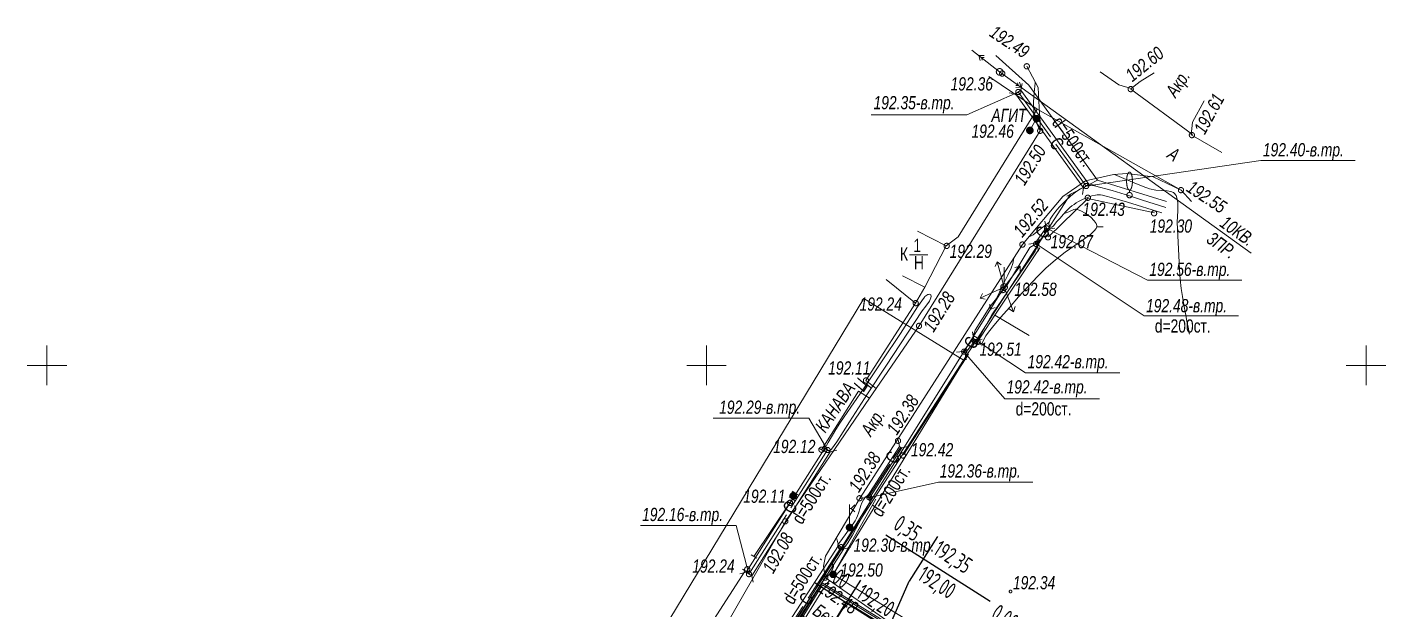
# Model space of a CAD drawing. Header units: millimetres. Extents: x -38151500 to -27467627, y -20617104 to -20349562.
# Drawn here: x -35244734 to -35141734, y -20468541 to -20424352 of the extents above; entities that cross this region are included whole.
import ezdxf
from ezdxf.xclip import XClip

# ---------------------------------------------------------------- set-up
doc = ezdxf.new("R2010")
doc.units = ezdxf.units.MM
doc.header["$MEASUREMENT"] = 0
doc.header["$XCLIPFRAME"] = 0
for name, color, linetype, lineweight in [('Новый_0-Тонкая_Ном._пера__7', 7, 'Continuous', 25), ('Новый_0_Ном._пера__7', 7, 'Continuous', 25), ('Новый_Defpoints_Ном._пера__7', 7, 'Continuous', 25), ('Новый_ГП_Ограждение_Ном._пера__152', 152, 'Continuous', 18), ('Новый_ГП_Сетка_земля_Ном._пера__7', 7, 'Continuous', 25), ('Новый_ГТ4-Карт. отметки_Ном._пера__1', 1, 'Continuous', 40), ('Новый_ГТ4-Карт. отметки_Ном._пера__5', 5, 'Continuous', 30), ('Новый_ГТ4-Карт. отметки_Ном._пера__7', 7, 'Continuous', 25), ('Чертеж_2_Новофедоровское_снт 28_07$0$tp_Дороги_Ном._пера__253', 252, 'Continuous', 18), ('Чертеж_2_Новофедоровское_снт 28_07$0$tp_Здания_Ном._пера__253', 252, 'Continuous', 18), ('Чертеж_2_Новофедоровское_снт 28_07$0$tp_канавы_Ном._пера__253', 252, 'Continuous', 18), ('Чертеж_2_Новофедоровское_снт 28_07$0$tp_ЛЭП вн_Ном._пера__253', 252, 'Continuous', 18), ('Чертеж_2_Новофедоровское_снт 28_07$0$tp_отметки_новые_Ном._пера__253', 252, 'Continuous', 18), ('Чертеж_2_Новофедоровское_снт 28_07$0$tp_сооружения_Ном._пера__253', 252, 'Continuous', 18), ('Чертеж_2_Новофедоровское_снт 28_07$0$tp_трубы под дорогой_Ном._пера__253', 252, 'Continuous', 18), ('Чертеж_2_Новофедоровское_снт 28_07$0$U_ТЕКСТ_БЕЛЫЙ_Ном._пера__253', 252, 'Continuous', 18), ('Чертеж_2_Новый_ГП_Топография_Ном._пера__253', 252, 'Continuous', 18), ('Чертеж_2_Новый_Новофедоровское_снт 28_07$0$SETKA_Ном._пера__253', 252, 'Continuous', 18), ('Чертеж_2_Новый_Новофедоровское_снт 28_07$0$SETKA_Ном._пера__7', 7, 'Continuous', 18), ('Чертеж_2_Новый_Новофедоровское_снт 28_07$0$tp_Дороги_Ном._пера__253', 252, 'Continuous', 18), ('Чертеж_2_Новый_Новофедоровское_снт 28_07$0$tp_Здания_Ном._пера__253', 252, 'Continuous', 18), ('Чертеж_2_Новый_Новофедоровское_снт 28_07$0$tp_канавы_Ном._пера__253', 252, 'Continuous', 18), ('Чертеж_2_Новый_Новофедоровское_снт 28_07$0$tp_ЛЭП вн_Ном._пера__253', 252, 'Continuous', 18), ('Чертеж_2_Новый_Новофедоровское_снт 28_07$0$tp_ЛЭП нн_Ном._пера__253', 252, 'Continuous', 18), ('Чертеж_2_Новый_Новофедоровское_снт 28_07$0$tp_ЛЭП нн_Ном._пера__7', 7, 'Continuous', 18), ('Чертеж_2_Новый_Новофедоровское_снт 28_07$0$tp_Ограждения ДЕР_Ном._пера__253', 252, 'Continuous', 18), ('Чертеж_2_Новый_Новофедоровское_снт 28_07$0$tp_Ограждения мет_Ном._пера__253', 252, 'Continuous', 18), ('Чертеж_2_Новый_Новофедоровское_снт 28_07$0$tp_Ограждения рабица_Ном._пера__253', 252, 'Continuous', 18), ('Чертеж_2_Новый_Новофедоровское_снт 28_07$0$tp_Ограждения_Ном._пера__253', 252, 'Continuous', 18), ('Чертеж_2_Новый_Новофедоровское_снт 28_07$0$tp_Ограждения_Ном._пера__7', 7, 'Continuous', 18), ('Чертеж_2_Новый_Новофедоровское_снт 28_07$0$tp_отметки_новые_Ном._пера__253', 252, 'Continuous', 18), ('Чертеж_2_Новый_Новофедоровское_снт 28_07$0$tp_отметки_новые_Ном._пера__7', 7, 'Continuous', 18), ('Чертеж_2_Новый_Новофедоровское_снт 28_07$0$tp_растительность_Ном._пера__7', 7, 'Continuous', 18), ('Чертеж_2_Новый_Новофедоровское_снт 28_07$0$tp_рельеф_Ном._пера__253', 252, 'Continuous', 18), ('Чертеж_2_Новый_Новофедоровское_снт 28_07$0$tp_сооружения_Ном._пера__253', 252, 'Continuous', 18), ('Чертеж_2_Новый_Новофедоровское_снт 28_07$0$tp_сооружения_Ном._пера__7', 7, 'Continuous', 18), ('Чертеж_2_Новый_Новофедоровское_снт 28_07$0$tp_трубы под дорогой_Ном._пера__253', 252, 'Continuous', 18), ('Чертеж_2_Новый_Новофедоровское_снт 28_07$0$U_Водосток_Ном._пера__253', 252, 'Continuous', 18), ('Чертеж_2_Новый_Новофедоровское_снт 28_07$0$U_Газопровод_Ном._пера__253', 252, 'Continuous', 18)]:
    doc.layers.add(name, color=color, linetype=linetype, lineweight=lineweight)
doc.styles.add('РЎР“Р•РќР•Р\xa0РР\xa0_РЎРўРР›Р¬_1', font='arial.ttf', dxfattribs={"width": 0.75})
doc.styles.add('РЎР“Р•РќР•Р\xa0РР\xa0_РЎРўРР›Р¬_3', font='arial.ttf', dxfattribs={"width": 0.749999})
doc.styles.add('РЎР“Р•РќР•Р\xa0РР\xa0_РЎРўРР›Р¬_6', font='', dxfattribs={"width": 0.8})
doc.styles.get('РЎР“Р•РќР•Р\xa0РР\xa0_РЎРўРР›Р¬_6').set_extended_font_data('GOST_type_A')

# ---------------------------------------------------------------- blocks, each defined once
blk = doc.blocks.new('Чертеж_3_2', base_point=(2451089, 0))
at = {"layer": 'Чертеж_2_Новый_Новофедоровское_снт 28_07$0$tp_ЛЭП вн_Ном._пера__253', "linetype": 'Continuous', "lineweight": 18}
blk.add_hatch(color=252, dxfattribs=at).paths.add_polyline_path([(-35170988, -20427742, 1), (-35171038, -20427742, 1)])
at = {"layer": 'Чертеж_2_Новый_ГП_Топография_Ном._пера__253', "color": 252, "lineweight": 18, "flags": 128}
for points in [[(-35215434, -20517064), (-35215394, -20517000), (-35204907, -20499900), (-35178737, -20516708), (-35167176, -20500671), (-35157260, -20487867), (-35159014, -20480650), (-35161019, -20473503), (-35166512, -20475465), (-35169367, -20474628), (-35183638, -20465849), (-35173689, -20449640), (-35181298, -20444942), (-35222329, -20512686)], [(-35184464, -20466500), (-35165064, -20478480), (-35162594, -20474480), (-35158154, -20486530), (-35167884, -20500140), (-35167024, -20500700), (-35178384, -20516190), (-35178714, -20516730), (-35178984, -20516560), (-35203464, -20500980), (-35192784, -20483870), (-35194494, -20482750)]]:
    blk.add_lwpolyline(points, close=True, dxfattribs=at)
at = {"layer": 'Чертеж_2_Новый_Новофедоровское_снт 28_07$0$SETKA_Ном._пера__253', "color": 252, "lineweight": 18, "flags": 128}
for points in [[(-35193234, -20451500), (-35193234, -20448500)], [(-35194734, -20450000), (-35191734, -20450000)]]:
    blk.add_lwpolyline(points, dxfattribs=at)
at = {"layer": 'Чертеж_2_Новый_Новофедоровское_снт 28_07$0$SETKA_Ном._пера__7', "color": 7, "lineweight": 18, "flags": 128}
for points in [[(-35243234, -20451500), (-35243234, -20448500)], [(-35143234, -20451500), (-35143234, -20448500)], [(-35244734, -20450000), (-35241734, -20450000)], [(-35144734, -20450000), (-35141734, -20450000)]]:
    blk.add_lwpolyline(points, dxfattribs=at)
at = {"layer": 'Чертеж_2_Новый_Новофедоровское_снт 28_07$0$tp_Дороги_Ном._пера__253', "color": 252, "lineweight": 18, "flags": 128}
for points in [[(-35168953, -20427321), (-35168102, -20428916), (-35168009, -20430450), (-35167936, -20431568), (-35167934, -20432208), (-35177124, -20447009), (-35180363, -20451763), (-35181147, -20451152)], [(-35159298, -20427811), (-35160366, -20428474), (-35161032, -20429012), (-35161987, -20428732), (-35163387, -20427737)], [(-35156391, -20432497), (-35161074, -20429054)], [(-35154177, -20433852), (-35156489, -20432514), (-35156387, -20431568), (-35155503, -20429947)], [(-35157261, -20436711), (-35168162, -20430567)], [(-35184233, -20466094), (-35184367, -20465239), (-35184201, -20464466), (-35181591, -20460039), (-35169286, -20440842), (-35166223, -20437186), (-35164490, -20435998), (-35162374, -20435528), (-35161362, -20435446), (-35159371, -20435694), (-35157261, -20436711), (-35156461, -20437573)], [(-35181701, -20451967), (-35180868, -20452488), (-35187224, -20461790), (-35192906, -20471714), (-35194102, -20471463)], [(-35180363, -20451763), (-35180868, -20452488)]]:
    blk.add_lwpolyline(points, dxfattribs=at)
blk.add_lwpolyline([(-35186064, -20468926), (-35181132, -20472361), (-35179309, -20469524), (-35184233, -20466094)], close=True, dxfattribs=at)
at = {"layer": 'Чертеж_2_Новый_Новофедоровское_снт 28_07$0$tp_Здания_Ном._пера__253', "color": 252, "lineweight": 18, "flags": 128}
for points in [[(-35177242, -20439829), (-35175076, -20440942), (-35176686, -20444076), (-35178386, -20443202)], [(-35177853, -20441615), (-35176456, -20441615)]]:
    blk.add_lwpolyline(points, dxfattribs=at)
at = {"layer": 'Чертеж_2_Новый_Новофедоровское_снт 28_07$0$tp_канавы_Ном._пера__253', "color": 252, "lineweight": 18, "flags": 128}
blk.add_lwpolyline([(-35158416, -20438040), (-35160193, -20437469), (-35161166, -20437143), (-35161823, -20436934), (-35162484, -20436741), (-35163813, -20436383), (-35163970, -20436352), (-35164131, -20436342), (-35164292, -20436358), (-35164449, -20436403), (-35164669, -20436500), (-35164878, -20436611), (-35165077, -20436734), (-35165268, -20436868), (-35165633, -20437164), (-35165986, -20437488), (-35166256, -20437750), (-35166507, -20438015), (-35166746, -20438297), (-35166981, -20438611), (-35167084, -20438767), (-35167172, -20438923), (-35167239, -20439081), (-35167276, -20439238), (-35167273, -20439303), (-35167251, -20439370), (-35167215, -20439435), (-35167168, -20439491), (-35167138, -20439514), (-35167107, -20439525), (-35167044, -20439516), (-35166980, -20439473), (-35166916, -20439407), (-35166668, -20439090), (-35166423, -20438827), (-35166189, -20438558), (-35165951, -20438293), (-35165692, -20438040), (-35165534, -20437909), (-35165372, -20437790), (-35165204, -20437680), (-35165031, -20437579), (-35164669, -20437400), (-35164286, -20437245), (-35164021, -20437156), (-35163753, -20437091), (-35163619, -20437073), (-35163486, -20437068), (-35163354, -20437076), (-35163223, -20437101), (-35162273, -20437358), (-35161326, -20437635), (-35158711, -20438427)], dxfattribs=at)
for points in [[(-35168728, -20441052), (-35168236, -20440788), (-35168160, -20441006), (-35168320, -20441341), (-35171604, -20446173), (-35172617, -20447987), (-35172919, -20448067), (-35173050, -20447858), (-35172857, -20447342), (-35171761, -20445565), (-35170471, -20443953)], [(-35177241, -20445565), (-35176716, -20444819), (-35176670, -20444767), (-35176609, -20444718), (-35176465, -20444639), (-35176393, -20444616), (-35176327, -20444607), (-35176273, -20444615), (-35176237, -20444644), (-35176218, -20444689), (-35176209, -20444745), (-35176222, -20444876), (-35176265, -20445014), (-35176329, -20445132), (-35176603, -20445502), (-35176872, -20445878), (-35179650, -20450066), (-35181032, -20452166), (-35182403, -20454273), (-35183361, -20455811), (-35183546, -20456083), (-35183757, -20456345), (-35183814, -20456397), (-35183883, -20456437), (-35183956, -20456458), (-35184024, -20456451), (-35184080, -20456426), (-35184136, -20456388), (-35184179, -20456342), (-35184199, -20456290), (-35184187, -20456181), (-35184143, -20456071), (-35184017, -20455859), (-35183419, -20454873), (-35183115, -20454385), (-35182799, -20453904), (-35181344, -20451771), (-35179916, -20449657), (-35178539, -20447582)], [(-35182912, -20463139), (-35183271, -20463609), (-35183284, -20463634), (-35183286, -20463661), (-35183266, -20463719), (-35183219, -20463777), (-35183153, -20463831), (-35183079, -20463876), (-35183005, -20463906), (-35182940, -20463917), (-35182893, -20463904), (-35182800, -20463820), (-35182707, -20463715), (-35182519, -20463457), (-35182340, -20463167), (-35182177, -20462879), (-35180968, -20460634), (-35180756, -20460211), (-35180749, -20460178), (-35180755, -20460146), (-35180794, -20460084), (-35180924, -20459969), (-35180985, -20459935), (-35181054, -20459927), (-35181120, -20459942), (-35181171, -20459980), (-35181324, -20460198), (-35181447, -20460432), (-35181527, -20460623), (-35181596, -20460818), (-35181723, -20461213), (-35181790, -20461407), (-35181866, -20461597), (-35181956, -20461779), (-35182064, -20461951)]]:
    blk.add_lwpolyline(points, close=True, dxfattribs=at)
at = {"layer": 'Чертеж_2_Новый_Новофедоровское_снт 28_07$0$tp_ЛЭП вн_Ном._пера__253', "color": 252, "lineweight": 18}
blk.add_line((-35171013, -20427742), (-35171012, -20427742), dxfattribs=at)
at = {"layer": 'Чертеж_2_Новый_Новофедоровское_снт 28_07$0$tp_ЛЭП вн_Ном._пера__253', "color": 252, "lineweight": 18, "flags": 128}
for points in [[(-35173115, -20426086), (-35171013, -20427742), (-35151947, -20441496)], [(-35172584, -20426504), (-35172483, -20426891)], [(-35172584, -20426504), (-35172184, -20426512)], [(-35172387, -20426659), (-35172337, -20426852)], [(-35172387, -20426659), (-35172187, -20426663)], [(-35169593, -20428765), (-35169793, -20428770)], [(-35169391, -20428912), (-35169790, -20428921)], [(-35169593, -20428765), (-35169652, -20428574)], [(-35169391, -20428912), (-35169508, -20428529)]]:
    blk.add_lwpolyline(points, dxfattribs=at)
at = {"layer": 'Чертеж_2_Новый_Новофедоровское_снт 28_07$0$tp_ЛЭП вн_Ном._пера__253', "color": 252, "lineweight": 18}
blk.add_circle((-35171013, -20427742), 250, dxfattribs=at)
at = {"layer": 'Чертеж_2_Новый_Новофедоровское_снт 28_07$0$tp_ЛЭП нн_Ном._пера__253', "color": 252, "lineweight": 18, "flags": 128}
for points in [[(-35172488, -20444904), (-35170672, -20444066), (-35171209, -20442139)], [(-35171209, -20442139), (-35171356, -20442511)], [(-35171209, -20442139), (-35170890, -20442382)], [(-35217433, -20518699), (-35216322, -20517036), (-35195709, -20484194), (-35170672, -20444066), (-35169463, -20442473)], [(-35169463, -20442473), (-35169848, -20442581)], [(-35169463, -20442473), (-35169463, -20442873)], [(-35170672, -20444066), (-35169951, -20445932)], [(-35172488, -20444904), (-35172299, -20444551)], [(-35172488, -20444904), (-35172097, -20444989)], [(-35171730, -20445763), (-35171766, -20445364)], [(-35171730, -20445763), (-35171357, -20445620)], [(-35169951, -20445932), (-35170291, -20445721)], [(-35169951, -20445932), (-35169841, -20445547)]]:
    blk.add_lwpolyline(points, dxfattribs=at)
at = {"layer": 'Чертеж_2_Новый_Новофедоровское_снт 28_07$0$tp_ЛЭП нн_Ном._пера__7', "color": 7, "lineweight": 18}
blk.add_line((-35170672, -20443816), (-35170672, -20442566), dxfattribs=at)
for radius in [250, 50]:
    blk.add_circle((-35170672, -20444066), radius, dxfattribs=at)
at = {"layer": 'Чертеж_2_Новый_Новофедоровское_снт 28_07$0$tp_Ограждения ДЕР_Ном._пера__253', "color": 252, "lineweight": 18, "flags": 128}
for points in [[(-35175076, -20440942), (-35174157, -20440264), (-35168162, -20430567)], [(-35181147, -20451152), (-35177379, -20445277), (-35176686, -20444076)], [(-35184509, -20456402), (-35181701, -20451967)], [(-35189641, -20464494), (-35186907, -20460426)], [(-35194102, -20471463), (-35190305, -20465581)]]:
    blk.add_lwpolyline(points, dxfattribs=at)
at = {"layer": 'Чертеж_2_Новый_Новофедоровское_снт 28_07$0$tp_Ограждения мет_Ном._пера__253', "color": 252, "lineweight": 18, "flags": 128}
for points in [[(-35168162, -20430567), (-35171823, -20428087)], [(-35177379, -20445277), (-35179623, -20443500)], [(-35172680, -20448221), (-35171374, -20446195), (-35168775, -20447741)], [(-35178307, -20456785), (-35173368, -20449143)], [(-35180401, -20460137), (-35183639, -20465851)]]:
    blk.add_lwpolyline(points, dxfattribs=at)
at = {"layer": 'Чертеж_2_Новый_Новофедоровское_снт 28_07$0$tp_Ограждения рабица_Ном._пера__253', "color": 252, "lineweight": 18, "flags": 128}
for points in [[(-35167301, -20440248), (-35164328, -20437337), (-35159263, -20438430)], [(-35171374, -20446195), (-35167971, -20441085)], [(-35183639, -20465851), (-35169367, -20474628), (-35166512, -20475465)]]:
    blk.add_lwpolyline(points, dxfattribs=at)
at = {"layer": 'Чертеж_2_Новый_Новофедоровское_снт 28_07$0$tp_Ограждения_Ном._пера__253', "color": 252, "lineweight": 18, "flags": 128}
for points in [[(-35184720, -20456269), (-35184297, -20456535)], [(-35186740, -20459551), (-35186317, -20459817)], [(-35187118, -20460293), (-35186695, -20460559)], [(-35186971, -20459971), (-35186548, -20460237)], [(-35189852, -20464361), (-35189429, -20464627)], [(-35190516, -20465448), (-35190093, -20465714)]]:
    blk.add_lwpolyline(points, dxfattribs=at)
at = {"layer": 'Чертеж_2_Новый_Новофедоровское_снт 28_07$0$tp_Ограждения_Ном._пера__7', "color": 7, "lineweight": 18}
for p, q in [((-35186909, -20459894), (-35186410, -20459894)), ((-35186907, -20459864), (-35186413, -20459864)), ((-35186902, -20459834), (-35186419, -20459834)), ((-35186891, -20459804), (-35186428, -20459804)), ((-35186877, -20459774), (-35186442, -20459774)), ((-35186858, -20459744), (-35186463, -20459744)), ((-35186831, -20459714), (-35186490, -20459714)), ((-35186792, -20459684), (-35186529, -20459684)), ((-35186721, -20459654), (-35186601, -20459654)), ((-35186908, -20459924), (-35186413, -20459924)), ((-35186903, -20459954), (-35186417, -20459954)), ((-35186893, -20459984), (-35186426, -20459984)), ((-35186879, -20460014), (-35186441, -20460014)), ((-35186861, -20460044), (-35186460, -20460044)), ((-35186835, -20460074), (-35186486, -20460074)), ((-35186798, -20460104), (-35186523, -20460104)), ((-35186734, -20460134), (-35186584, -20460134)), ((-35183888, -20465849), (-35183389, -20465849)), ((-35183887, -20465879), (-35183392, -20465879)), ((-35183886, -20465819), (-35183392, -20465819)), ((-35183882, -20465909), (-35183396, -20465909)), ((-35183881, -20465789), (-35183398, -20465789)), ((-35183872, -20465939), (-35183405, -20465939)), ((-35183870, -20465759), (-35183407, -20465759)), ((-35183858, -20465969), (-35183420, -20465969)), ((-35183856, -20465729), (-35183421, -20465729)), ((-35183840, -20465999), (-35183439, -20465999)), ((-35183837, -20465699), (-35183442, -20465699)), ((-35183814, -20466029), (-35183465, -20466029)), ((-35183810, -20465669), (-35183469, -20465669)), ((-35183777, -20466059), (-35183502, -20466059)), ((-35183771, -20465639), (-35183508, -20465639)), ((-35183713, -20466089), (-35183563, -20466089)), ((-35183700, -20465609), (-35183580, -20465609))]:
    blk.add_line(p, q, dxfattribs=at)
for centre in [(-35186660, -20459896), (-35183639, -20465851)]:
    blk.add_circle(centre, 250, dxfattribs=at)
at = {"layer": 'Чертеж_2_Новый_Новофедоровское_снт 28_07$0$tp_отметки_новые_Ном._пера__253', "color": 252, "lineweight": 18, "flags": 128}
for points in [[(-35180738, -20430993), (-35173496, -20430993), (-35169594, -20429270)], [(-35144047, -20434463), (-35151206, -20434463), (-35164474, -20436422)], [(-35152638, -20443536), (-35159798, -20443536), (-35167414, -20439623)], [(-35152901, -20446257), (-35160060, -20446257), (-35168236, -20440788)], [(-35161892, -20450564), (-35169052, -20450564), (-35172919, -20448017)], [(-35163452, -20452546), (-35170612, -20452546), (-35173695, -20449011)], [(-35192719, -20454011), (-35185477, -20454011), (-35184060, -20456416)], [(-35168494, -20458862), (-35175654, -20458862), (-35180981, -20460053)], [(-35198229, -20462142), (-35190988, -20462142), (-35190012, -20465827)]]:
    blk.add_lwpolyline(points, dxfattribs=at)
at = {"layer": 'Чертеж_2_Новый_Новофедоровское_снт 28_07$0$tp_отметки_новые_Ном._пера__253', "color": 252, "lineweight": 18}
blk.add_circle((-35170183, -20467150), 100, dxfattribs=at)
at = {"layer": 'Чертеж_2_Новый_Новофедоровское_снт 28_07$0$tp_отметки_новые_Ном._пера__7', "color": 7, "lineweight": 18}
for centre in [(-35170814, -20427870), (-35168954, -20427320), (-35161074, -20429050), (-35169594, -20429270), (-35168724, -20432180), (-35167934, -20432210), (-35156434, -20432540), (-35164454, -20436400), (-35164324, -20437290), (-35157264, -20436710), (-35159304, -20438470), (-35167414, -20439620), (-35167344, -20440290), (-35175024, -20440940), (-35169284, -20440840), (-35168234, -20440790), (-35170774, -20444290), (-35177374, -20445280), (-35177124, -20447010), (-35172914, -20448020), (-35172684, -20448220), (-35173694, -20448960), (-35181144, -20451150), (-35178714, -20455720), (-35184514, -20456400), (-35184064, -20456420), (-35178354, -20456830), (-35181634, -20460080), (-35180894, -20460000), (-35186904, -20460430), (-35187264, -20461830), (-35183024, -20463790), (-35190144, -20465460), (-35190014, -20465830), (-35184234, -20466090), (-35183634, -20465800)]:
    blk.add_circle(centre, 200, dxfattribs=at)
at = {"layer": 'Чертеж_2_Новый_Новофедоровское_снт 28_07$0$tp_растительность_Ном._пера__7', "color": 7, "lineweight": 18}
blk.add_line((-35161166, -20436709), (-35161166, -20436893), dxfattribs=at)
blk.add_circle((-35161166, -20437093), 200, dxfattribs=at)
blk.add_ellipse((-35161165, -20436026), major_axis=(0, 683), ratio=0.3235725, dxfattribs=at)
at = {"layer": 'Чертеж_2_Новый_Новофедоровское_снт 28_07$0$tp_рельеф_Ном._пера__253', "color": 252, "lineweight": 18, "flags": 128}
for points in [[(-35167934, -20432209), (-35168261, -20431517), (-35168418, -20430780), (-35168451, -20430030), (-35168404, -20429295), (-35168322, -20428605), (-35168313, -20428521)], [(-35156626, -20447635), (-35156641, -20447555), (-35156673, -20447383), (-35156729, -20447092), (-35156814, -20446657), (-35156930, -20446057), (-35157048, -20445422), (-35157156, -20444783), (-35157245, -20444169), (-35157318, -20443458), (-35157365, -20442780), (-35157396, -20442190), (-35157542, -20439145), (-35157496, -20438274), (-35157512, -20437661), (-35157568, -20437300), (-35157631, -20437126), (-35157672, -20437062), (-35157726, -20437000), (-35157841, -20436901), (-35158032, -20436807), (-35158319, -20436753), (-35158723, -20436743), (-35159173, -20436721), (-35159660, -20436607), (-35160133, -20436424), (-35160929, -20436103), (-35161958, -20435671), (-35162294, -20435522)], [(-35172622, -20447988), (-35172653, -20448064), (-35172709, -20448198), (-35172714, -20448269), (-35172672, -20448342), (-35172621, -20448371), (-35172524, -20448397), (-35172429, -20448400), (-35172351, -20448340), (-35172047, -20447756), (-35171846, -20447472), (-35171455, -20446984), (-35170918, -20446344), (-35170275, -20445601), (-35169570, -20444807), (-35168843, -20444013), (-35168138, -20443269), (-35167497, -20442627), (-35166783, -20441999), (-35166039, -20441428), (-35165316, -20440915), (-35164664, -20440460), (-35164135, -20440065), (-35163834, -20439791), (-35163698, -20439612), (-35163655, -20439504), (-35163650, -20439454), (-35163655, -20439385), (-35163699, -20439245), (-35163833, -20439034), (-35164104, -20438765), (-35164518, -20438471), (-35164845, -20438293), (-35165053, -20438205), (-35165162, -20438173), (-35165205, -20438165), (-35165269, -20438163), (-35165397, -20438189), (-35165762, -20438349), (-35166125, -20438484)], [(-35167258, -20439144), (-35167512, -20439351), (-35168053, -20439784), (-35168479, -20440100), (-35168811, -20440276)], [(-35163655, -20439504), (-35163155, -20439496)], [(-35169942, -20441865), (-35170010, -20442276), (-35170149, -20442635), (-35170385, -20443153), (-35170684, -20443775), (-35171012, -20444442), (-35171254, -20444931)]]:
    blk.add_lwpolyline(points, dxfattribs=at)
at = {"layer": 'Чертеж_2_Новый_Новофедоровское_снт 28_07$0$tp_сооружения_Ном._пера__253', "color": 252, "lineweight": 18, "flags": 128}
blk.add_lwpolyline([(-35168217, -20431289), (-35168721, -20432183)], dxfattribs=at)
at = {"layer": 'Чертеж_2_Новый_Новофедоровское_снт 28_07$0$tp_сооружения_Ном._пера__7', "color": 7, "lineweight": 18}
for p, q in [((-35168337, -20431506), (-35168337, -20431072)), ((-35168307, -20431520), (-35168307, -20431058)), ((-35168277, -20431532), (-35168277, -20431048)), ((-35168247, -20431536), (-35168247, -20431042)), ((-35168217, -20431538), (-35168217, -20431040)), ((-35168187, -20431538), (-35168187, -20431042)), ((-35168157, -20431532), (-35168157, -20431046)), ((-35168127, -20431522), (-35168127, -20431056)), ((-35168097, -20431508), (-35168097, -20431070)), ((-35168933, -20432315), (-35168933, -20432052)), ((-35168903, -20432354), (-35168903, -20432013)), ((-35168873, -20432381), (-35168873, -20431986)), ((-35168843, -20432400), (-35168843, -20431965)), ((-35168813, -20432414), (-35168813, -20431951)), ((-35168783, -20432425), (-35168783, -20431942)), ((-35168753, -20432430), (-35168753, -20431936)), ((-35168723, -20432432), (-35168723, -20431933)), ((-35168693, -20432431), (-35168693, -20431936)), ((-35168663, -20432426), (-35168663, -20431940)), ((-35168633, -20432416), (-35168633, -20431949)), ((-35168603, -20432402), (-35168603, -20431964)), ((-35168573, -20432384), (-35168573, -20431983)), ((-35168543, -20432358), (-35168543, -20432009)), ((-35168513, -20432321), (-35168513, -20432046)), ((-35168483, -20432257), (-35168483, -20432107)), ((-35168457, -20431350), (-35168457, -20431230)), ((-35168427, -20431422), (-35168427, -20431158)), ((-35168397, -20431460), (-35168397, -20431120)), ((-35168367, -20431488), (-35168367, -20431092)), ((-35168067, -20431490), (-35168067, -20431090)), ((-35168037, -20431464), (-35168037, -20431116)), ((-35168007, -20431428), (-35168007, -20431152)), ((-35167977, -20431364), (-35167977, -20431214)), ((-35168963, -20432244), (-35168963, -20432124)), ((-35182388, -20462044), (-35182388, -20460544)), ((-35182265, -20460853), (-35182000, -20461118)), ((-35182637, -20462296), (-35182138, -20462296)), ((-35182633, -20462246), (-35182143, -20462246)), ((-35182632, -20462346), (-35182143, -20462346)), ((-35182617, -20462196), (-35182158, -20462196)), ((-35182616, -20462396), (-35182160, -20462396)), ((-35182588, -20462146), (-35182187, -20462146)), ((-35182586, -20462446), (-35182189, -20462446)), ((-35182539, -20462096), (-35182236, -20462096)), ((-35182535, -20462496), (-35182240, -20462496))]:
    blk.add_line(p, q, dxfattribs=at)
at = {"layer": 'Чертеж_2_Новый_Новофедоровское_снт 28_07$0$tp_сооружения_Ном._пера__7', "color": 7, "lineweight": 18, "flags": 128}
blk.add_lwpolyline([(-35182388, -20460853), (-35182265, -20460853), (-35182000, -20460589)], dxfattribs=at)
at = {"layer": 'Чертеж_2_Новый_Новофедоровское_снт 28_07$0$tp_сооружения_Ном._пера__7', "color": 7, "lineweight": 18}
for centre in [(-35168215, -20431290), (-35168721, -20432183), (-35182388, -20462294)]:
    blk.add_circle(centre, 250, dxfattribs=at)
at = {"layer": 'Чертеж_2_Новый_Новофедоровское_снт 28_07$0$tp_трубы под дорогой_Ном._пера__253', "color": 252, "lineweight": 18, "flags": 128}
for points in [[(-35170293, -20429333), (-35169800, -20429413), (-35169394, -20429121), (-35169314, -20428627)], [(-35169800, -20429413), (-35164652, -20436549)], [(-35169394, -20429121), (-35164246, -20436257)], [(-35163752, -20436337), (-35164246, -20436257), (-35164651, -20436549), (-35164731, -20437043)], [(-35167581, -20439073), (-35167496, -20439565), (-35167332, -20439681), (-35166839, -20439595)], [(-35168318, -20440730), (-35167496, -20439565)], [(-35168154, -20440846), (-35167332, -20439681)], [(-35168069, -20441338), (-35168154, -20440846), (-35168318, -20440730), (-35168810, -20440816)], [(-35173059, -20447459), (-35172998, -20447955), (-35172840, -20448079), (-35172344, -20448017)], [(-35173774, -20448949), (-35172998, -20447955)], [(-35173616, -20449073), (-35172840, -20448079)], [(-35173555, -20449569), (-35173616, -20449073), (-35173774, -20448949), (-35174270, -20449011)], [(-35184380, -20455795), (-35184271, -20456283), (-35183848, -20456550), (-35183361, -20456441)], [(-35178700, -20455659), (-35178596, -20456148), (-35178428, -20456256), (-35177939, -20456152)], [(-35190223, -20465693), (-35184271, -20456282)], [(-35189801, -20465961), (-35183849, -20456550)], [(-35181082, -20459988), (-35178596, -20456148)], [(-35180914, -20460097), (-35178428, -20456256)], [(-35180809, -20460586), (-35180914, -20460097), (-35181082, -20459988), (-35181571, -20460093)], [(-35183236, -20463656), (-35188440, -20471700)], [(-35182814, -20463924), (-35188018, -20471968)], [(-35183346, -20463168), (-35183236, -20463656), (-35182814, -20463924), (-35182326, -20463814)], [(-35189691, -20466447), (-35189800, -20465959), (-35190223, -20465692), (-35190711, -20465801)]]:
    blk.add_lwpolyline(points, dxfattribs=at)
at = {"layer": 'Чертеж_2_Новый_Новофедоровское_снт 28_07$0$U_Водосток_Ном._пера__253', "color": 252, "lineweight": 18, "flags": 128}
for points in [[(-35169597, -20429267), (-35167145, -20432666)], [(-35166739, -20433228), (-35164449, -20436403)], [(-35167644, -20439949), (-35167414, -20439623)], [(-35168236, -20440788), (-35168001, -20440455)], [(-35173105, -20448256), (-35172919, -20448017)], [(-35173695, -20449011), (-35173493, -20448753)], [(-35186834, -20460802), (-35184060, -20456416)], [(-35179073, -20457069), (-35178512, -20456202)], [(-35180998, -20460043), (-35179342, -20457484)], [(-35190012, -20465827), (-35187165, -20461325)], [(-35183024, -20463788), (-35185523, -20467651)], [(-35185942, -20468298), (-35188229, -20471834)]]:
    blk.add_lwpolyline(points, dxfattribs=at)
at = {"layer": 'Чертеж_2_Новый_Новофедоровское_снт 28_07$0$U_Газопровод_Ном._пера__253', "color": 252, "lineweight": 18, "flags": 128}
for points in [[(-35163587, -20435962), (-35168800, -20428760), (-35171287, -20426495)], [(-35216752, -20516227), (-35194304, -20481445), (-35173753, -20449601), (-35165636, -20437023), (-35165917, -20437169), (-35163587, -20435962), (-35158356, -20437583)]]:
    blk.add_lwpolyline(points, dxfattribs=at)
at = {"layer": 'Чертеж_2_Новофедоровское_снт 28_07$0$tp_Дороги_Ном._пера__253', "color": 252, "lineweight": 18, "char_height": 1000, "attachment_point": 7, "style": 'РЎР“Р•РќР•Р\xa0РР\xa0_РЎРўРР›Р¬_1'}
for s, insert, rotation in [('\\A1;{\\pql;\\fArial|b0|i1|c204|p0;\\W0.750000;Акр.}', (-35157412, -20429926), 56.25629), ('\\A1;{\\pql;\\fArial|b0|i1|c204|p0;\\W0.750000;А}', (-35158384, -20434213), 326.41584), ('\\A1;{\\pql;\\fArial|b0|i1|c204|p0;\\W0.750000;Ц}', (-35181073, -20452222), 57.34071), ('\\A1;{\\pql;\\fArial|b0|i1|c204|p0;\\W0.750000;Акр.}', (-35180505, -20455621), 57.34071), ('\\A1;{\\pql;\\fArial|b0|i1|c204|p0;\\W0.750000;Бет.пл.}', (-35185282, -20468845), 325.14387)]:
    blk.add_mtext(s, dxfattribs=dict(at, insert=insert, rotation=rotation))
at = {"layer": 'Чертеж_2_Новофедоровское_снт 28_07$0$tp_Здания_Ном._пера__253', "color": 252, "lineweight": 18, "char_height": 1000, "style": 'РЎР“Р•РќР•Р\xa0РР\xa0_РЎРўРР›Р¬_3'}
for s, insert, attachment_point in [('\\A1;{\\pql;\\fArial|b0|i0|c204|p0;\\W0.749999;К}', (-35178571, -20442057), 7), ('\\A1;{\\pql;\\fArial|b0|i0|c204|p0;\\W0.749999;1}', (-35177547, -20440904), 4), ('\\A1;{\\pql;\\fArial|b0|i0|c204|p0;\\W0.749999;Н}', (-35177506, -20442219), 4)]:
    blk.add_mtext(s, dxfattribs=dict(at, insert=insert, attachment_point=attachment_point))
at = {"layer": 'Чертеж_2_Новофедоровское_снт 28_07$0$tp_канавы_Ном._пера__253', "color": 252, "lineweight": 18, "insert": (-35184231, -20455178), "char_height": 1000, "attachment_point": 7, "rotation": 55.96313, "style": 'РЎР“Р•РќР•Р\xa0РР\xa0_РЎРўРР›Р¬_1'}
blk.add_mtext('\\A1;{\\pql;\\fArial|b0|i1|c204|p0;\\W0.750000;КАНАВА}', dxfattribs=at)
at = {"layer": 'Чертеж_2_Новофедоровское_снт 28_07$0$tp_ЛЭП вн_Ном._пера__253', "color": 252, "lineweight": 18, "char_height": 1000, "attachment_point": 7, "rotation": 324.19158, "style": 'РЎР“Р•РќР•Р\xa0РР\xa0_РЎРўРР›Р¬_1'}
for s, insert in [('\\A1;{\\pql;\\fArial|b0|i1|c204|p0;\\W0.750000;10КВ.}', (-35154409, -20439413)), ('\\A1;{\\pql;\\fArial|b0|i1|c204|p0;\\W0.750000;3ПР.}', (-35155422, -20440630))]:
    blk.add_mtext(s, dxfattribs=dict(at, insert=insert))
at = {"layer": 'Чертеж_2_Новофедоровское_снт 28_07$0$tp_отметки_новые_Ном._пера__253', "color": 252, "lineweight": 18, "char_height": 1000, "attachment_point": 7, "style": 'РЎР“Р•РќР•Р\xa0РР\xa0_РЎРўРР›Р¬_1'}
for s, insert, rotation in [('\\A1;{\\pql;\\fArial|b0|i1|c204|p0;\\W0.750000;192.49}', (-35171871, -20424999), 326.41584), ('\\A1;{\\pql;\\fArial|b0|i1|c204|p0;\\W0.750000;192.60}', (-35160947, -20428555), 38.95426), ('\\A1;{\\pql;\\fArial|b0|i1|c204|p0;\\W0.750000;192.61}', (-35155448, -20432566), 61.38954), ('\\A1;{\\pql;\\fArial|b0|i1|c204|p0;\\W0.750000;192.50}', (-35169118, -20436436), 58.16369), ('\\A1;{\\pql;\\fArial|b0|i1|c204|p0;\\W0.750000;192.55}', (-35156930, -20436763), 326.41584), ('\\A1;{\\pql;\\fArial|b0|i1|c204|p0;\\W0.750000;192.52}', (-35169290, -20440372), 50.04801), ('\\A1;{\\pql;\\fArial|b0|i1|c204|p0;\\W0.750000;192.28}', (-35176014, -20447567), 58.16369), ('\\A1;{\\pql;\\fArial|b0|i1|c204|p0;\\W0.750000;192.38}', (-35178791, -20455363), 57.34071), ('\\A1;{\\pql;\\fArial|b0|i1|c204|p0;\\W0.750000;192.38}', (-35181675, -20459714), 57.34071), ('\\A1;{\\pql;\\fArial|b0|i1|c204|p0;\\W0.750000;192.08}', (-35188168, -20465868), 60.20665), ('\\A1;{\\pql;\\fArial|b0|i1|c204|p0;\\W0.750000;192.48}', (-35184842, -20467118), 325.13939)]:
    blk.add_mtext(s, dxfattribs=dict(at, insert=insert, rotation=rotation))
for s, insert in [('\\A1;{\\pql;\\fArial|b0|i1|c204|p0;\\W0.750000;192.36}', (-35174724, -20429169)), ('\\A1;{\\pql;\\fArial|b0|i1|c204|p0;\\W0.750000;192.35-в.тр.}', (-35180568, -20430880)), ('\\A1;{\\pql;\\fArial|b0|i1|c204|p0;\\W0.750000;192.46}', (-35173139, -20432757)), ('\\A1;{\\pql;\\fArial|b0|i1|c204|p0;\\W0.750000;192.40-в.тр.}', (-35151052, -20434451)), ('\\A1;{\\pql;\\fArial|b0|i1|c204|p0;\\W0.750000;192.43}', (-35164722, -20438677)), ('\\A1;{\\pql;\\fArial|b0|i1|c204|p0;\\W0.750000;192.30}', (-35159631, -20439948)), ('\\A1;{\\pql;\\fArial|b0|i1|c204|p0;\\W0.750000;192.67}', (-35167142, -20441134)), ('\\A1;{\\pql;\\fArial|b0|i1|c204|p0;\\W0.750000;192.29}', (-35174797, -20441861)), ('\\A1;{\\pql;\\fArial|b0|i1|c204|p0;\\W0.750000;192.56-в.тр.}', (-35159660, -20443519)), ('\\A1;{\\pql;\\fArial|b0|i1|c204|p0;\\W0.750000;192.58}', (-35169892, -20444745)), ('\\A1;{\\pql;\\fArial|b0|i1|c204|p0;\\W0.750000;192.24}', (-35181625, -20445864)), ('\\A1;{\\pql;\\fArial|b0|i1|c204|p0;\\W0.750000;192.48-в.тр.}', (-35159908, -20446275)), ('\\A1;{\\pql;\\fArial|b0|i1|c204|p0;\\W0.750000;192.51}', (-35172541, -20449289)), ('\\A1;{\\pql;\\fArial|b0|i1|c204|p0;\\W0.750000;192.42-в.тр.}', (-35168887, -20450521)), ('\\A1;{\\pql;\\fArial|b0|i1|c204|p0;\\W0.750000;192.11}', (-35184010, -20450710)), ('\\A1;{\\pql;\\fArial|b0|i1|c204|p0;\\W0.750000;192.42-в.тр.}', (-35170484, -20452435)), ('\\A1;{\\pql;\\fArial|b0|i1|c204|p0;\\W0.750000;192.29-в.тр.}', (-35192272, -20453976)), ('\\A1;{\\pql;\\fArial|b0|i1|c204|p0;\\W0.750000;192.12}', (-35188180, -20456663)), ('\\A1;{\\pql;\\fArial|b0|i1|c204|p0;\\W0.750000;192.42}', (-35177731, -20456912)), ('\\A1;{\\pql;\\fArial|b0|i1|c204|p0;\\W0.750000;192.36-в.тр.}', (-35175551, -20458807)), ('\\A1;{\\pql;\\fArial|b0|i1|c204|p0;\\W0.750000;192.11}', (-35190444, -20460440)), ('\\A1;{\\pql;\\fArial|b0|i1|c204|p0;\\W0.750000;192.16-в.тр.}', (-35198115, -20462110)), ('\\A1;{\\pql;\\fArial|b0|i1|c204|p0;\\W0.750000;192.30-в.тр.}', (-35182088, -20464436)), ('\\A1;{\\pql;\\fArial|b0|i1|c204|p0;\\W0.750000;192.24}', (-35194306, -20465736)), ('\\A1;{\\pql;\\fArial|b0|i1|c204|p0;\\W0.750000;192.50}', (-35183078, -20466031)), ('\\A1;{\\pql;\\fArial|b0|i1|c204|p0;\\W0.750000;192.34}', (-35169997, -20466996))]:
    blk.add_mtext(s, dxfattribs=dict(at, insert=insert))
at = {"layer": 'Чертеж_2_Новофедоровское_снт 28_07$0$tp_сооружения_Ном._пера__253', "color": 252, "lineweight": 18, "insert": (-35171633, -20431539), "char_height": 1000, "attachment_point": 7, "style": 'РЎР“Р•РќР•Р\xa0РР\xa0_РЎРўРР›Р¬_1'}
blk.add_mtext('\\A1;{\\pql;\\fArial|b0|i1|c204|p0;\\W0.750000;АГИТ}', dxfattribs=at)
at = {"layer": 'Чертеж_2_Новофедоровское_снт 28_07$0$tp_трубы под дорогой_Ном._пера__253', "color": 252, "lineweight": 18, "char_height": 1000, "attachment_point": 7, "style": 'РЎР“Р•РќР•Р\xa0РР\xa0_РЎРўРР›Р¬_3'}
for s, insert, rotation in [('\\A1;{\\pql;\\fArial|b0|i0|c204|p0;\\W0.749999;d=500ст.}', (-35167112, -20431605), 305.80715), ('\\A1;{\\pql;\\fArial|b0|i0|c204|p0;\\W0.749999;d=200ст.}', (-35179977, -20461584), 57.68864), ('\\A1;{\\pql;\\fArial|b0|i0|c204|p0;\\W0.749999;d=500ст.}', (-35185992, -20462142), 57.68864), ('\\A1;{\\pql;\\fArial|b0|i0|c204|p0;\\W0.749999;d=500ст.}', (-35186670, -20468221), 57.68864)]:
    blk.add_mtext(s, dxfattribs=dict(at, insert=insert, rotation=rotation))
for insert in [(-35159245, -20447528), (-35169796, -20453817)]:
    blk.add_mtext('\\A1;{\\pql;\\fArial|b0|i0|c204|p0;\\W0.749999;d=200ст.}', dxfattribs=dict(at, insert=insert))
at = {"layer": 'Чертеж_2_Новофедоровское_снт 28_07$0$U_ТЕКСТ_БЕЛЫЙ_Ном._пера__253', "color": 252, "lineweight": 18, "char_height": 1000, "attachment_point": 7, "style": 'РЎР“Р•РќР•Р\xa0РР\xa0_РЎРўРР›Р¬_3'}
for insert, rotation in [((-35167309, -20433171), 305.80715), ((-35167537, -20440503), 57.68864), ((-35172940, -20448873), 57.68864), ((-35178899, -20457583), 57.68864), ((-35186678, -20461371), 57.68864), ((-35185439, -20468304), 57.68864)]:
    blk.add_mtext('\\A1;{\\pql;\\fArial|b0|i0|c204|p0;\\W0.749999;С}', dxfattribs=dict(at, insert=insert, rotation=rotation))

msp = doc.modelspace()

# ---------------------------------------------------------------- linework, layer by layer
at = {"layer": 'Новый_0-Тонкая_Ном._пера__7', "color": 7, "lineweight": 25}
msp.add_line((-35160204.64, -20481831.86), (-35182634.31, -20467987.58), dxfattribs=at)
at = {"layer": 'Новый_0_Ном._пера__7', "color": 7, "lineweight": 25}
msp.add_lwpolyline([(-35180751.5, -20472957.63), (-35177873.36, -20466359.71)], dxfattribs=at)
at = {"layer": 'Новый_Defpoints_Ном._пера__7', "color": 7, "lineweight": 25}
msp.add_lwpolyline([(-35182629.25, -20467990.7), (-35187303.32, -20475467.61), (-35183738.35, -20477737.19), (-35180751.5, -20472957.63), (-35175857.31, -20476015.86), (-35174114.21, -20473246.45)], close=True, dxfattribs=at)
at = {"layer": 'Новый_ГП_Ограждение_Ном._пера__152', "color": 152, "lineweight": 18}
msp.add_lwpolyline([(-35202261.47, -20499620.31), (-35203051.87, -20500886.58), (-35178811.31, -20516314.19), (-35178633.22, -20516022.78), (-35167453.3, -20500778.34), (-35168310.1, -20500220.42), (-35158490.23, -20486484.71), (-35162662.3, -20475161.87), (-35164966.19, -20478892.88), (-35184366.14, -20466912.91), (-35186700.34, -20470694.63), (-35186869.54, -20470587.99), (-35184431.26, -20466637.64), (-35165031.28, -20478617.63), (-35162616.65, -20474707.29), (-35158265.96, -20486514.9), (-35168025.92, -20500166.81), (-35167166.99, -20500726.11), (-35178466.96, -20516134.26), (-35178746.86, -20516592.28), (-35203326.51, -20500948.86), (-35202431.08, -20499514.33), (-35202261.6, -20499620.23)], dxfattribs=at)
at = {"layer": 'Новый_ГП_Сетка_земля_Ном._пера__7', "color": 7, "lineweight": 25}
msp.add_line((-35223165.34, -20532920.71), (-35182634.31, -20467987.58), dxfattribs=at)
at = {"layer": 'Новый_ГТ4-Карт. отметки_Ном._пера__7', "color": 7, "lineweight": 25, "flags": 128}
for points in [[(-35179638.57, -20462865.56), (-35171737.72, -20467893.96)], [(-35175725.68, -20462985.18), (-35177873.36, -20466359.71)], [(-35185001.44, -20466481.06), (-35177572.55, -20471209.09)], [(-35181560.51, -20466300.3), (-35183708.19, -20469674.83)]]:
    msp.add_lwpolyline(points, dxfattribs=at)

# ---------------------------------------------------------------- block references
at = {"color": 252, "lineweight": 40}
ref = msp.add_blockref('Чертеж_3_2', (2451089, 0), dxfattribs=at)
XClip(ref).set_block_clipping_path([(-35249940.5999063328, -20418838.3840958811), (-35249940.5999063328, -20510095.8116091713), (-35227427.1859642267, -20510095.8116091713), (-35222034.0482798964, -20521215.6831232607), (-35136668.1846501827, -20521215.6831232607), (-35136668.1846501827, -20418721.7424019799)])

# ---------------------------------------------------------------- texts
at = {"layer": 'Новый_ГТ4-Карт. отметки_Ном._пера__1', "color": 1, "lineweight": 40, "char_height": 1250, "attachment_point": 7, "rotation": 327.5257789, "style": 'РЎР“Р•РќР•Р\xa0РР\xa0_РЎРўРР›Р¬_6'}
for s, insert in [('\\A1;{\\pql;\\fGOST_type_A|b0|i0|c0|p0;\\W0.800000;192,35}', (-35176286.91, -20464504.49)), ('\\A1;{\\pql;\\fGOST_type_A|b0|i0|c0|p0;\\W0.800000;192,20}', (-35182121.74, -20467819.61))]:
    msp.add_mtext(s, dxfattribs=dict(at, insert=insert))
at = {"layer": 'Новый_ГТ4-Карт. отметки_Ном._пера__5', "color": 5, "lineweight": 30, "char_height": 1250, "attachment_point": 7, "rotation": 327.5257789, "style": 'РЎР“Р•РќР•Р\xa0РР\xa0_РЎРўРР›Р¬_6'}
for s, insert in [('\\A1;{\\pql;\\fGOST_type_A|b0|i0|c0|p0;\\W0.800000;0,35}', (-35179313.9, -20462596.12)), ('\\A1;{\\pql;\\fGOST_type_A|b0|i0|c0|p0;\\W0.800000;0,00}', (-35184676.77, -20466211.62)), ('\\A1;{\\pql;\\fGOST_type_A|b0|i0|c0|p0;\\W0.800000;0,00}', (-35171900.4, -20469350.75))]:
    msp.add_mtext(s, dxfattribs=dict(at, insert=insert))
at = {"layer": 'Новый_ГТ4-Карт. отметки_Ном._пера__7', "color": 7, "lineweight": 25, "insert": (-35177475.75, -20466443.42), "char_height": 1250, "attachment_point": 7, "rotation": 327.5257789, "style": 'РЎР“Р•РќР•Р\xa0РР\xa0_РЎРўРР›Р¬_6'}
msp.add_mtext('\\A1;{\\pql;\\fGOST_type_A|b0|i0|c0|p0;\\W0.800000;192,00}', dxfattribs=at)

doc.saveas('drawing.dxf')
